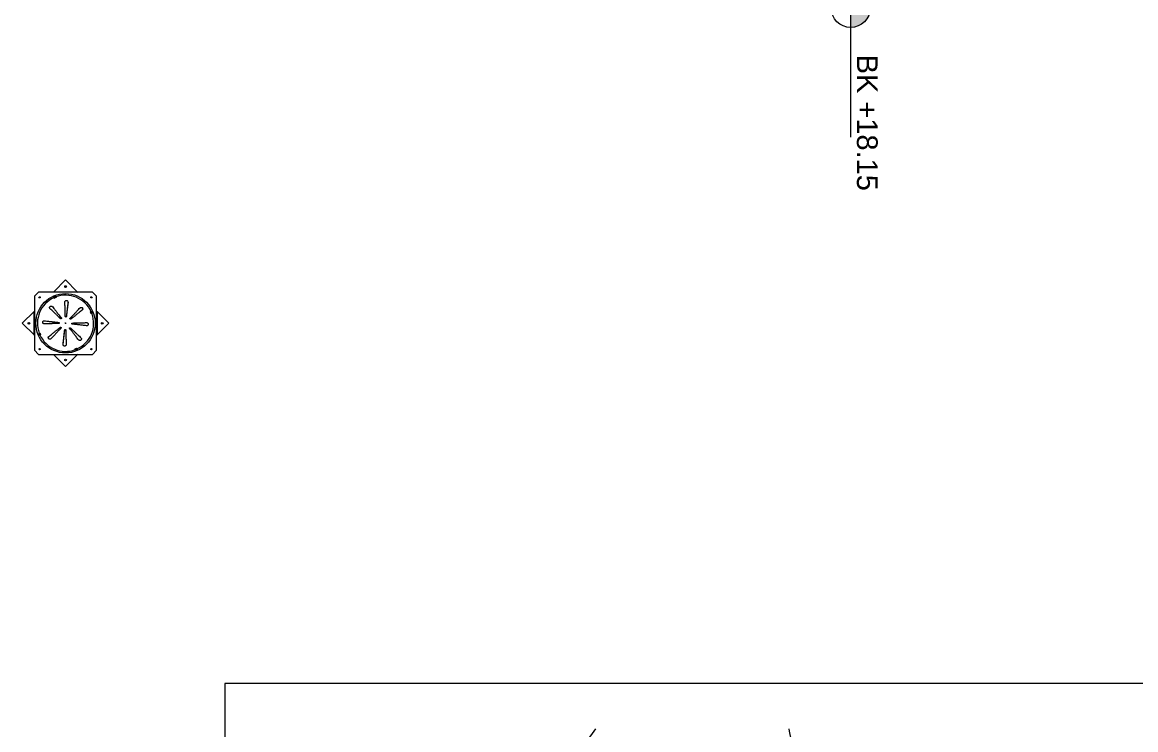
# Model space of a CAD drawing. Header units: metres. Extents: x -17822 to 152406, y -4219 to 19791.
# Drawn here: x 113860 to 114397, y 1878 to 2219 of the extents above; entities that cross this region are included whole.
import ezdxf
from ezdxf.enums import TextEntityAlignment as Align
from ezdxf.xclip import XClip

# ---------------------------------------------------------------- set-up
doc = ezdxf.new("R2010")
doc.units = ezdxf.units.M
doc.header["$LTSCALE"] = 100
doc.header["$MEASUREMENT"] = 0
doc.header["$XCLIPFRAME"] = 0
doc.layers.get('0').update_dxf_attribs({"color": 9, "lineweight": 9})
for name, color, linetype, lineweight in [('04', 9, 'Continuous', 9), ('06D', 9, 'Continuous', 9), ('21', 9, 'Continuous', 9)]:
    doc.layers.add(name, color=color, linetype=linetype, lineweight=lineweight)
doc.styles.add('Arial', font='arial.ttf', dxfattribs={"height": 2.5})
doc.styles.add('MuuM_TEXT-ITALIC', font='ARIALNI.TTF')

# ---------------------------------------------------------------- blocks, each defined once
blk = doc.blocks.new('p-araba-polo')
blk.add_line((1.2434, -0.7769), (1.8845, -1.6687))
blk.add_arc((1.2434, -0.7769), 1.0984, 305.7081, 359.024)
blk = doc.blocks.new('0_elevationtarget-p-bk')
h = blk.add_hatch(color=250)
h.paths.add_polyline_path([(1.88, 0, 0.414214), (0, 1.88), (0, 0)])
h.paths.add_polyline_path([(0, 0), (-1.88, 0, 0.414214), (0, -1.88)])
blk.add_line((0, -2.62), (0, 2.62))
blk.add_lwpolyline([(12.45, 0), (-3, 0)])
blk.add_circle((0, 0), 1.88)
at = {"style": 'Arial'}
blk.add_attdef('BITMISKOT', text='', height=2, dxfattribs=at).set_placement((4.5, 0), align=Align.BOTTOM_LEFT)
at = {"style": 'MuuM_TEXT-ITALIC'}
blk.add_attdef('FINISHINGFLOORLEVEL', text='', height=2, dxfattribs=at).set_placement((4.5, -0.59), align=Align.TOP_LEFT)
blk = doc.blocks.new('suzgec')
for p, q in [((36841.69, 831.78), (36847.35, 837.44)), ((36847.35, 837.44), (36853, 831.78)), ((36834.35, 831.58), (36832.35, 829.58)), ((36832.35, 829.58), (36832.35, 803.58)), ((36860.35, 831.58), (36834.35, 831.58)), ((36841.49, 831.58), (36841.69, 831.78)), ((36841.7, 828.9), (36841.62, 829.09)), ((36841.69, 831.78), (36853, 831.78)), ((36841.84, 828.58), (36841.7, 828.9)), ((36842.54, 829.48), (36842.63, 829.28)), ((36842.63, 829.28), (36842.76, 828.96)), ((36853, 831.78), (36853.2, 831.58)), ((36862.35, 829.58), (36860.35, 831.58)), ((36862.35, 803.58), (36862.35, 829.58)), ((36826.49, 816.58), (36832.15, 822.24)), ((36832.15, 822.24), (36832.35, 822.44)), ((36832.15, 810.92), (36832.15, 822.24)), ((36848.54, 826.82), (36847.61, 819.72)), ((36859.66, 822.23), (36859.86, 822.31)), ((36862.35, 822.44), (36862.55, 822.24)), ((36862.55, 822.24), (36862.55, 810.92)), ((36862.55, 822.24), (36868.2, 816.58)), ((36832.15, 810.92), (36826.49, 816.58)), ((36837.1, 817.78), (36844.2, 816.84)), ((36844.33, 816.83), (36844.2, 816.84)), ((36847.35, 816.58), (36847.1, 816.58)), ((36847.35, 816.58), (36847.35, 816.83)), ((36847.35, 816.58), (36847.6, 816.58)), ((36847.35, 816.58), (36847.35, 816.33)), ((36847.59, 819.6), (36847.61, 819.72)), ((36850.36, 816.34), (36850.49, 816.32)), ((36857.59, 815.38), (36850.49, 816.32)), ((36860.24, 821.38), (36860.05, 821.3)), ((36868.2, 816.58), (36862.55, 810.92)), ((36834.45, 811.78), (36834.64, 811.86)), ((36834.64, 811.86), (36834.97, 812)), ((36835.03, 810.94), (36834.83, 810.86)), ((36835.35, 811.07), (36835.03, 810.94)), ((36846.15, 806.34), (36847.08, 813.44)), ((36847.1, 813.56), (36847.08, 813.44)), ((36832.35, 810.72), (36832.15, 810.92)), ((36862.55, 810.92), (36862.35, 810.72)), ((36832.35, 803.58), (36834.35, 801.58)), ((36834.35, 801.58), (36860.35, 801.58)), ((36841.69, 801.38), (36841.49, 801.58)), ((36853, 801.38), (36841.69, 801.38)), ((36847.35, 795.72), (36841.69, 801.38)), ((36853, 801.38), (36847.35, 795.72)), ((36852.06, 803.88), (36851.93, 804.2)), ((36852.15, 803.69), (36852.06, 803.88)), ((36852.85, 804.59), (36852.99, 804.26)), ((36852.99, 804.26), (36853.07, 804.07)), ((36853.2, 801.58), (36853, 801.38)), ((36860.35, 801.58), (36862.35, 803.58))]:
    blk.add_line(p, q)
for centre, radius in [((36847.35, 834.26), 0.4), ((36847.35, 834.26), 0.358), ((36847.35, 816.58), 14.3), ((36834.85, 829.08), 0.3), ((36859.85, 829.08), 0.3), ((36829.67, 816.58), 0.4), ((36829.67, 816.58), 0.358), ((36865.02, 816.58), 0.4), ((36865.02, 816.58), 0.358), ((36834.85, 804.08), 0.3), ((36859.85, 804.08), 0.3), ((36847.35, 798.9), 0.4), ((36847.35, 798.9), 0.358)]:
    blk.add_circle(centre, radius)
for radius, start, end in [(13.55, 114.6147, 200.3853), (13.76, 110.4176, 114.5824), (13.7, 110.4084, 114.5916), (13.25, 110.3378, 114.6622), (13.2, 110.3292, 114.6708), (13.55, 24.6147, 110.3853), (13.2, 20.3292, 24.6708), (13.25, 20.3378, 24.6622), (13.7, 20.4084, 24.5916), (13.76, 20.4176, 24.5824), (13.55, 294.6147, 20.3853), (13.76, 200.4176, 204.5824), (13.7, 200.4084, 204.5916), (13.25, 200.3378, 204.6622), (13.2, 200.3292, 204.6708), (13.55, 204.6147, 290.3853), (13.2, 290.3292, 294.6708), (13.25, 290.3378, 294.6622), (13.7, 290.4084, 294.5916), (13.76, 290.4176, 294.5824)]:
    blk.add_arc((36847.35, 816.58), radius, start, end)
for points, knots in [([(36847.04, 826.8), (36847.04, 826.9), (36847.06, 827), (36847.13, 827.2), (36847.19, 827.29), (36847.34, 827.43), (36847.42, 827.48), (36847.62, 827.56), (36847.73, 827.58), (36847.92, 827.57), (36848.03, 827.54), (36848.22, 827.45), (36848.3, 827.38), (36848.43, 827.23), (36848.48, 827.14), (36848.54, 826.94), (36848.55, 826.83), (36848.54, 826.74)], [2.169268, 2.169268, 2.169268, 2.169268, 2.468107, 2.468107, 2.768207, 2.768207, 3.065525, 3.065525, 3.362844, 3.362844, 3.660162, 3.660162, 3.95748, 3.95748, 4.257581, 4.257581, 4.55635, 4.55635, 4.55635, 4.55635]), ([(36839.9, 823.59), (36839.83, 823.66), (36839.77, 823.75), (36839.69, 823.94), (36839.67, 824.05), (36839.67, 824.24), (36839.69, 824.35), (36839.78, 824.54), (36839.84, 824.63), (36839.99, 824.76), (36840.08, 824.81), (36840.28, 824.88), (36840.38, 824.89), (36840.58, 824.88), (36840.68, 824.85), (36840.87, 824.75), (36840.95, 824.68), (36841.01, 824.6)], [2.169268, 2.169268, 2.169268, 2.169268, 2.468107, 2.468107, 2.768207, 2.768207, 3.065525, 3.065525, 3.362844, 3.362844, 3.660162, 3.660162, 3.95748, 3.95748, 4.257581, 4.257581, 4.55635, 4.55635, 4.55635, 4.55635]), ([(36854.36, 824.02), (36854.42, 824.09), (36854.51, 824.16), (36854.7, 824.24), (36854.81, 824.26), (36855.01, 824.26), (36855.11, 824.23), (36855.3, 824.15), (36855.39, 824.09), (36855.52, 823.94), (36855.58, 823.85), (36855.65, 823.65), (36855.66, 823.54), (36855.64, 823.35), (36855.61, 823.24), (36855.51, 823.06), (36855.44, 822.98), (36855.37, 822.92)], [2.169268, 2.169268, 2.169268, 2.169268, 2.468107, 2.468107, 2.768207, 2.768207, 3.065525, 3.065525, 3.362844, 3.362844, 3.660162, 3.660162, 3.95748, 3.95748, 4.257581, 4.257581, 4.55635, 4.55635, 4.55635, 4.55635]), ([(36837.13, 816.28), (36837.03, 816.28), (36836.92, 816.29), (36836.73, 816.37), (36836.64, 816.43), (36836.5, 816.57), (36836.44, 816.66), (36836.37, 816.86), (36836.35, 816.96), (36836.36, 817.16), (36836.39, 817.26), (36836.48, 817.45), (36836.54, 817.54), (36836.69, 817.66), (36836.79, 817.72), (36836.99, 817.78), (36837.09, 817.79), (36837.19, 817.77)], [2.169268, 2.169268, 2.169268, 2.169268, 2.468107, 2.468107, 2.768207, 2.768207, 3.065525, 3.065525, 3.362844, 3.362844, 3.660162, 3.660162, 3.95748, 3.95748, 4.257581, 4.257581, 4.55635, 4.55635, 4.55635, 4.55635]), ([(36844.13, 816.97), (36844.13, 816.97), (36844.13, 816.97), (36844.13, 816.97), (36844.16, 816.97), (36844.19, 816.96), (36844.24, 816.93), (36844.27, 816.91), (36844.31, 816.86), (36844.32, 816.83), (36844.34, 816.77), (36844.35, 816.74), (36844.35, 816.68), (36844.34, 816.65), (36844.31, 816.59), (36844.3, 816.57), (36844.25, 816.53), (36844.23, 816.51), (36844.17, 816.48), (36844.14, 816.47), (36844.1, 816.47), (36844.09, 816.47), (36844.09, 816.47)], [-0.0013985, -0.0013985, -0.0013985, -0.0013985, 0, 0, 0, 0.0909291, 0.0909291, 0.1818582, 0.1818582, 0.2711248, 0.2711248, 0.3603915, 0.3603915, 0.4496581, 0.4496581, 0.5389247, 0.5389247, 0.6298538, 0.6298538, 0.7207829, 0.7207829, 0.7401198, 0.7401198, 0.7401198, 0.7401198]), ([(36845.35, 819.13), (36845.35, 819.13), (36845.35, 819.13), (36845.35, 819.13), (36845.36, 819.11), (36845.38, 819.08), (36845.4, 819.02), (36845.4, 818.99), (36845.4, 818.93), (36845.39, 818.9), (36845.36, 818.84), (36845.34, 818.81), (36845.3, 818.77), (36845.27, 818.76), (36845.21, 818.73), (36845.18, 818.73), (36845.12, 818.73), (36845.09, 818.73), (36845.03, 818.76), (36845, 818.78), (36844.97, 818.8), (36844.97, 818.8), (36844.97, 818.81)], [-0.0013985, -0.0013985, -0.0013985, -0.0013985, 0, 0, 0, 0.0909291, 0.0909291, 0.1818582, 0.1818582, 0.2711248, 0.2711248, 0.3603915, 0.3603915, 0.4496581, 0.4496581, 0.5389247, 0.5389247, 0.6298538, 0.6298538, 0.7207829, 0.7207829, 0.7401198, 0.7401198, 0.7401198, 0.7401198]), ([(36847.74, 819.8), (36847.74, 819.8), (36847.74, 819.8), (36847.74, 819.8), (36847.73, 819.77), (36847.72, 819.74), (36847.69, 819.68), (36847.67, 819.66), (36847.63, 819.62), (36847.6, 819.6), (36847.54, 819.58), (36847.51, 819.58), (36847.45, 819.58), (36847.41, 819.59), (36847.36, 819.61), (36847.33, 819.63), (36847.29, 819.67), (36847.27, 819.7), (36847.24, 819.76), (36847.24, 819.79), (36847.24, 819.83), (36847.24, 819.83), (36847.24, 819.84)], [-0.0013985, -0.0013985, -0.0013985, -0.0013985, 0, 0, 0, 0.0909291, 0.0909291, 0.1818582, 0.1818582, 0.2711248, 0.2711248, 0.3603915, 0.3603915, 0.4496581, 0.4496581, 0.5389247, 0.5389247, 0.6298538, 0.6298538, 0.7207829, 0.7207829, 0.7401198, 0.7401198, 0.7401198, 0.7401198]), ([(36849.9, 818.58), (36849.9, 818.58), (36849.9, 818.58), (36849.9, 818.58), (36849.87, 818.56), (36849.84, 818.55), (36849.78, 818.53), (36849.75, 818.53), (36849.69, 818.53), (36849.66, 818.54), (36849.6, 818.57), (36849.58, 818.59), (36849.54, 818.63), (36849.52, 818.66), (36849.5, 818.72), (36849.49, 818.75), (36849.49, 818.81), (36849.5, 818.84), (36849.52, 818.9), (36849.54, 818.93), (36849.56, 818.95), (36849.57, 818.96), (36849.57, 818.96)], [-0.0013985, -0.0013985, -0.0013985, -0.0013985, 0, 0, 0, 0.0909291, 0.0909291, 0.1818582, 0.1818582, 0.2711248, 0.2711248, 0.3603915, 0.3603915, 0.4496581, 0.4496581, 0.5389247, 0.5389247, 0.6298538, 0.6298538, 0.7207829, 0.7207829, 0.7401198, 0.7401198, 0.7401198, 0.7401198]), ([(36850.56, 816.19), (36850.56, 816.19), (36850.56, 816.19), (36850.56, 816.19), (36850.53, 816.2), (36850.5, 816.21), (36850.45, 816.24), (36850.42, 816.26), (36850.38, 816.3), (36850.37, 816.33), (36850.35, 816.39), (36850.34, 816.42), (36850.34, 816.48), (36850.35, 816.51), (36850.38, 816.57), (36850.39, 816.6), (36850.44, 816.64), (36850.46, 816.66), (36850.52, 816.68), (36850.55, 816.69), (36850.59, 816.69), (36850.6, 816.69), (36850.6, 816.69)], [-0.0013985, -0.0013985, -0.0013985, -0.0013985, 0, 0, 0, 0.0909291, 0.0909291, 0.1818582, 0.1818582, 0.2711248, 0.2711248, 0.3603915, 0.3603915, 0.4496581, 0.4496581, 0.5389247, 0.5389247, 0.6298538, 0.6298538, 0.7207829, 0.7207829, 0.7401198, 0.7401198, 0.7401198, 0.7401198]), ([(36857.56, 816.88), (36857.66, 816.89), (36857.77, 816.87), (36857.96, 816.79), (36858.05, 816.73), (36858.19, 816.59), (36858.25, 816.5), (36858.32, 816.31), (36858.34, 816.2), (36858.33, 816), (36858.3, 815.9), (36858.21, 815.71), (36858.15, 815.63), (36858, 815.5), (36857.9, 815.45), (36857.7, 815.39), (36857.6, 815.38), (36857.5, 815.39)], [2.169268, 2.169268, 2.169268, 2.169268, 2.468107, 2.468107, 2.768207, 2.768207, 3.065525, 3.065525, 3.362844, 3.362844, 3.660162, 3.660162, 3.95748, 3.95748, 4.257581, 4.257581, 4.55635, 4.55635, 4.55635, 4.55635]), ([(36844.79, 814.58), (36844.79, 814.58), (36844.79, 814.58), (36844.79, 814.58), (36844.82, 814.6), (36844.85, 814.62), (36844.91, 814.63), (36844.94, 814.64), (36845, 814.63), (36845.03, 814.62), (36845.09, 814.6), (36845.11, 814.58), (36845.15, 814.53), (36845.17, 814.51), (36845.19, 814.45), (36845.2, 814.42), (36845.2, 814.36), (36845.19, 814.32), (36845.17, 814.26), (36845.15, 814.24), (36845.13, 814.21), (36845.12, 814.21), (36845.12, 814.2)], [-0.0013985, -0.0013985, -0.0013985, -0.0013985, 0, 0, 0, 0.0909291, 0.0909291, 0.1818582, 0.1818582, 0.2711248, 0.2711248, 0.3603915, 0.3603915, 0.4496581, 0.4496581, 0.5389247, 0.5389247, 0.6298538, 0.6298538, 0.7207829, 0.7207829, 0.7401198, 0.7401198, 0.7401198, 0.7401198]), ([(36846.95, 813.36), (36846.95, 813.36), (36846.95, 813.36), (36846.95, 813.37), (36846.96, 813.39), (36846.97, 813.43), (36847, 813.48), (36847.02, 813.51), (36847.06, 813.55), (36847.09, 813.56), (36847.15, 813.58), (36847.18, 813.59), (36847.24, 813.58), (36847.28, 813.58), (36847.33, 813.55), (36847.36, 813.53), (36847.4, 813.49), (36847.42, 813.46), (36847.45, 813.4), (36847.45, 813.37), (36847.45, 813.34), (36847.45, 813.33), (36847.45, 813.32)], [-0.0013985, -0.0013985, -0.0013985, -0.0013985, 0, 0, 0, 0.0909291, 0.0909291, 0.1818582, 0.1818582, 0.2711248, 0.2711248, 0.3603915, 0.3603915, 0.4496581, 0.4496581, 0.5389247, 0.5389247, 0.6298538, 0.6298538, 0.7207829, 0.7207829, 0.7401198, 0.7401198, 0.7401198, 0.7401198]), ([(36849.34, 814.03), (36849.34, 814.03), (36849.34, 814.03), (36849.34, 814.03), (36849.33, 814.06), (36849.31, 814.08), (36849.29, 814.14), (36849.29, 814.18), (36849.29, 814.24), (36849.3, 814.27), (36849.33, 814.32), (36849.35, 814.35), (36849.39, 814.39), (36849.42, 814.41), (36849.48, 814.43), (36849.51, 814.44), (36849.57, 814.44), (36849.6, 814.43), (36849.66, 814.41), (36849.69, 814.39), (36849.72, 814.36), (36849.72, 814.36), (36849.73, 814.35)], [-0.0013985, -0.0013985, -0.0013985, -0.0013985, 0, 0, 0, 0.0909291, 0.0909291, 0.1818582, 0.1818582, 0.2711248, 0.2711248, 0.3603915, 0.3603915, 0.4496581, 0.4496581, 0.5389247, 0.5389247, 0.6298538, 0.6298538, 0.7207829, 0.7207829, 0.7401198, 0.7401198, 0.7401198, 0.7401198]), ([(36840.33, 809.14), (36840.27, 809.07), (36840.18, 809.01), (36839.99, 808.93), (36839.88, 808.91), (36839.68, 808.91), (36839.58, 808.93), (36839.39, 809.01), (36839.3, 809.08), (36839.17, 809.22), (36839.11, 809.32), (36839.04, 809.51), (36839.03, 809.62), (36839.05, 809.82), (36839.08, 809.92), (36839.18, 810.1), (36839.25, 810.18), (36839.32, 810.24)], [2.169268, 2.169268, 2.169268, 2.169268, 2.468107, 2.468107, 2.768207, 2.768207, 3.065525, 3.065525, 3.362844, 3.362844, 3.660162, 3.660162, 3.95748, 3.95748, 4.257581, 4.257581, 4.55635, 4.55635, 4.55635, 4.55635]), ([(36847.65, 806.36), (36847.65, 806.26), (36847.63, 806.16), (36847.56, 805.97), (36847.5, 805.88), (36847.35, 805.74), (36847.27, 805.68), (36847.07, 805.6), (36846.96, 805.59), (36846.77, 805.6), (36846.66, 805.62), (36846.47, 805.71), (36846.39, 805.78), (36846.26, 805.93), (36846.21, 806.02), (36846.15, 806.22), (36846.14, 806.33), (36846.15, 806.43)], [2.169268, 2.169268, 2.169268, 2.169268, 2.468107, 2.468107, 2.768207, 2.768207, 3.065525, 3.065525, 3.362844, 3.362844, 3.660162, 3.660162, 3.95748, 3.95748, 4.257581, 4.257581, 4.55635, 4.55635, 4.55635, 4.55635]), ([(36854.79, 809.57), (36854.86, 809.5), (36854.92, 809.42), (36855, 809.22), (36855.02, 809.12), (36855.02, 808.92), (36855, 808.82), (36854.91, 808.63), (36854.85, 808.54), (36854.7, 808.4), (36854.61, 808.35), (36854.41, 808.28), (36854.31, 808.27), (36854.11, 808.29), (36854.01, 808.31), (36853.82, 808.41), (36853.74, 808.48), (36853.68, 808.56)], [2.169268, 2.169268, 2.169268, 2.169268, 2.468107, 2.468107, 2.768207, 2.768207, 3.065525, 3.065525, 3.362844, 3.362844, 3.660162, 3.660162, 3.95748, 3.95748, 4.257581, 4.257581, 4.55635, 4.55635, 4.55635, 4.55635])]:
    blk.add_open_spline(points, degree=3, knots=knots)
for points, weights in [([(36844.97, 818.81), (36843.74, 819.97), (36839.9, 823.59)], [1, 1.19289012244, 1.04336959178]), ([(36841.01, 824.6), (36844.3, 820.45), (36845.35, 819.13)], [1.04357122128, 1.19470433435, 1]), ([(36847.24, 819.84), (36847.19, 821.52), (36847.04, 826.8)], [1, 1.1928901223, 1.04336959175]), ([(36848.54, 826.74), (36847.93, 821.47), (36847.74, 819.8)], [1.04357122043, 1.19470432993, 1]), ([(36849.57, 818.96), (36850.73, 820.19), (36854.36, 824.02)], [1, 1.19289012017, 1.04336959134]), ([(36855.37, 822.92), (36851.21, 819.63), (36849.9, 818.58)], [1.04357122006, 1.19470432802, 1]), ([(36859.34, 822.09), (36859.5, 822.16), (36859.66, 822.23)], [1.02554744525, 1.0127799804, 1]), ([(36844.09, 816.47), (36842.4, 816.43), (36837.13, 816.28)], [1, 1.19289012449, 1.04336959218]), ([(36837.19, 817.77), (36842.46, 817.17), (36844.13, 816.97)], [1.04357122072, 1.19470433147, 1]), ([(36860.05, 821.3), (36859.88, 821.23), (36859.72, 821.17)], [1, 1.0127799804, 1.02554744526]), ([(36839.32, 810.24), (36843.48, 813.54), (36844.79, 814.58)], [1.04357122094, 1.1947043326, 1]), ([(36845.12, 814.2), (36843.96, 812.98), (36840.33, 809.14)], [1, 1.19289012327, 1.04336959194]), ([(36846.15, 806.43), (36846.76, 811.69), (36846.95, 813.36)], [1.04357122103, 1.19470433305, 1]), ([(36847.45, 813.32), (36847.5, 811.64), (36847.65, 806.36)], [1, 1.19289011339, 1.04336959002]), ([(36853.68, 808.56), (36850.39, 812.71), (36849.34, 814.03)], [1.04357121982, 1.19470432681, 1]), ([(36849.73, 814.35), (36850.95, 813.2), (36854.79, 809.57)], [1, 1.19289011781, 1.04336959088])]:
    blk.add_rational_spline(points, weights, degree=2)
for points, weights, knots in [([(36850.6, 816.69), (36851.13, 816.7), (36853.61, 816.77), (36857.56, 816.88)], [4.14064799907, 3.56700040162, 2.15953650571, 1.32480586323], [27.48414514, 27.48414514, 27.48414514, 27.50397367, 27.53272487, 27.53272487, 27.53272487]), ([(36857.5, 815.39), (36855.52, 815.62), (36852.29, 815.99), (36850.86, 816.16), (36850.56, 816.19)], [1.32476723726, 1.64485472039, 2.71311941379, 3.81141839734, 4.16242382948], [0.00590224, 0.00590224, 0.00590224, 0.01753913, 0.04477222, 0.05758123, 0.05758123, 0.05758123])]:
    blk.add_rational_spline(points, weights, degree=2, knots=knots)
blk = doc.blocks.new('p-cati_vw')
at = {"layer": '06D'}
blk.add_lwpolyline([(1383.57, -2520.46), (1633.57, -2520.46), (1633.57, -2020.46), (1383.57, -2020.46)], close=True, dxfattribs=at)
at = {"layer": '04'}
ref = blk.add_blockref('p-araba-polo', (1503.76, -2480.7), dxfattribs=dict(at, xscale=-100, yscale=100, zscale=100, rotation=270))
XClip(ref).set_block_clipping_path([(-0.0924763951, -0.9835002962), (4.0650970395, 0.9845199444)])
at = {"layer": '06D', "rotation": 1.082915e-10}
blk.add_blockref('suzgec', (-35637.34, -3413.93), dxfattribs=at)
at = {"layer": '21'}
ref = blk.add_blockref('0_elevationtarget-p-bk', (1058.06, -2218.63), dxfattribs=dict(at, xscale=5, yscale=5, zscale=5, rotation=1.082915e-10))
ref.add_attrib('BITMISKOT', 'BK +18.15', dxfattribs={"layer": '0', "height": 10, "style": 'Arial'}).set_placement((1080.56, -2218.63), align=Align.BOTTOM_LEFT)

msp = doc.modelspace()

# ---------------------------------------------------------------- block references
at = {"layer": '06D', "rotation": 269.9999999998917}
msp.add_blockref('p-cati_vw', (116478.49, 3283.68), dxfattribs=at)

doc.saveas('drawing.dxf')
